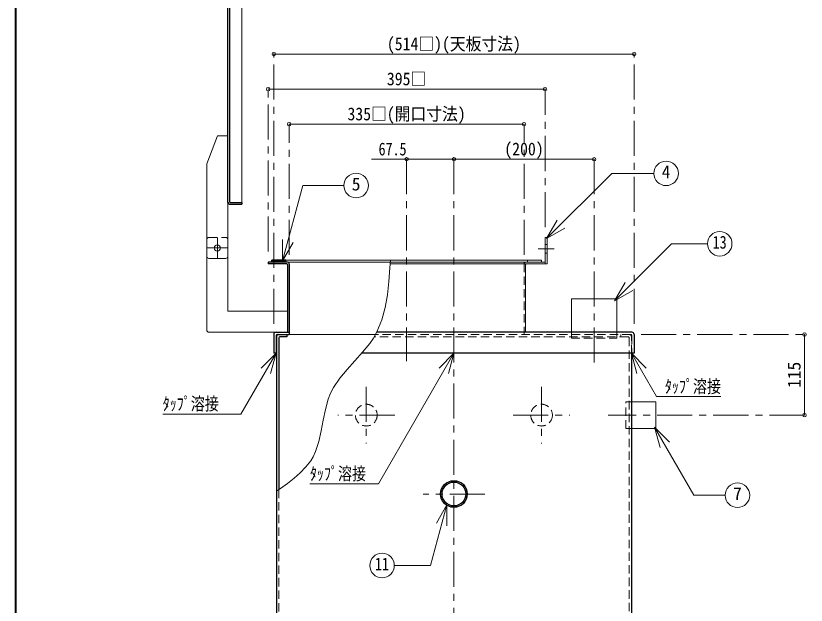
# Model space of a CAD drawing. Units: millimetres, scale not verified. Extents: x -2123 to 1927, y -1358 to 1452.
# Drawn here: x -2123 to -995, y -517 to 323 of the extents above; entities that cross this region are included whole.
import ezdxf
from ezdxf.enums import TextEntityAlignment as Align

# ---------------------------------------------------------------- set-up
doc = ezdxf.new("R2010")
doc.units = ezdxf.units.MM
doc.header["$LTSCALE"] = 10
doc.header["$PDMODE"] = 32
doc.header["$PDSIZE"] = 5
doc.linetypes.add('CHAIN1', pattern=[8, 5, -1, 1, -1])
doc.linetypes.add('DASHED1', pattern=[1.8, 1.2, -0.6])
doc.layers.add('0-0', color=7, linetype='Continuous', lineweight=18)
doc.styles.add('ＭＳ ゴシック', font='')
doc.styles.get('ＭＳ ゴシック').set_extended_font_data('MS Gothic')

msp = doc.modelspace()

# ---------------------------------------------------------------- linework, layer by layer
at = {"layer": '0-0', "color": 1, "lineweight": 40}
msp.add_line((-2122.8, -1358.09), (-2122.8, 1451.91), dxfattribs=at)
at = {"layer": '0-0', "color": 4, "lineweight": 9}
for p, q in [((-1800.3, 467.41), (-1800.3, 57.01)), ((-1754.8, 268.71), (-1240.8, 268.71)), ((-1762.8, 218.71), (-1367.8, 218.71)), ((-1397.8, 168.71), (-1732.8, 168.71)), ((-1615.3, 118.71), (-1497.8, 118.71)), ((-1297.8, 118.71), (-1497.8, 118.71)), ((-1364.8, 6.91), (-1367.8, 6.91)), ((-1367.8, 6.91), (-1367.8, -28.09)), ((-1364.8, 6.91), (-1364.8, -30.39)), ((-1850.3, -125.09), (-1850.3, -19.79)), ((-1820.3, -98.09), (-1820.3, -19.79)), ((-1757.8, -26.8), (-1756.08, -25.09)), ((-1757.8, -25.39), (-1757.5, -25.09)), ((-1757.67, -28.09), (-1754.67, -25.09)), ((-1756.26, -28.09), (-1753.26, -25.09)), ((-1754.84, -28.09), (-1751.84, -25.09)), ((-1753.43, -28.09), (-1750.43, -25.09)), ((-1752.01, -28.09), (-1749.01, -25.09)), ((-1750.6, -28.09), (-1747.6, -25.09)), ((-1749.18, -28.09), (-1746.18, -25.09)), ((-1747.77, -28.09), (-1744.77, -25.09)), ((-1746.36, -28.09), (-1743.36, -25.09)), ((-1744.94, -28.09), (-1741.94, -25.09)), ((-1743.53, -28.09), (-1740.53, -25.09)), ((-1742.11, -28.09), (-1739.11, -25.09)), ((-1740.7, -28.09), (-1737.8, -25.19)), ((-1739.29, -28.09), (-1737.8, -26.6)), ((-1737.87, -28.09), (-1737.8, -28.02)), ((-1737.8, -25.09), (-1588.51, -25.09)), ((-1735.1, -28.09), (-1588.68, -28.09)), ((-1395.5, -31.54), (-1395.5, -128.09)), ((-1367.8, -30.39), (-1364.8, -30.39)), ((-1265.3, -80.29), (-1330.3, -80.29)), ((-1330.3, -128.09), (-1330.3, -80.29)), ((-1265.3, -128.09), (-1265.3, -80.29)), ((-1735.1, -98.09), (-1820.3, -98.09)), ((-1847.3, -128.09), (-1751.6, -128.09)), ((-1732.8, -131.29), (-1609.89, -131.29)), ((-997.8, -131.29), (-997.8, -246.29))]:
    msp.add_line(p, q, dxfattribs=at)
at = {"layer": '0-0', "color": 5, "lineweight": 25}
for p, q in [((-1820.3, 57.01), (-1820.3, 456.46)), ((-1818, 456.46), (-1818, 58.16)), ((-1818, 54.71), (-1800.3, 54.71)), ((-1762.8, -28.09), (-1762.8, -30.39)), ((-1735.1, -28.09), (-1762.8, -28.09)), ((-1736.25, -30.39), (-1762.8, -30.39)), ((-1757.8, -28.09), (-1757.8, -25.09)), ((-1737.8, -25.09), (-1757.8, -25.09)), ((-1737.8, -28.09), (-1737.8, -25.09)), ((-1735.1, -31.54), (-1735.1, -128.09)), ((-1732.8, -30.39), (-1732.8, -131.29)), ((-1754.8, -131.29), (-1754.8, -158.09)), ((-1751.6, -128.09), (-1732.8, -128.09)), ((-1751.6, -132.89), (-1751.6, -158.09)), ((-1751, -134.49), (-1751, -881.29)), ((-1750, -131.29), (-1732.8, -131.29)), ((-1736, -134.49), (-1746.2, -134.49)), ((-1736, -131.29), (-1736, -134.49)), ((-1244, -128.09), (-1608.11, -128.09)), ((-1240.8, -131.29), (-1240.8, -158.09)), ((-1747.8, -136.09), (-1747.8, -352.55)), ((-1751.6, -158.09), (-1754.8, -158.09)), ((-1240.8, -158.09), (-1629.36, -158.09)), ((-1244.6, -158.09), (-1244.6, -881.29))]:
    msp.add_line(p, q, dxfattribs=at)
at = {"layer": '0-0', "color": 4, "linetype": 'CHAIN1', "lineweight": 9}
for p, q in [((-1754.8, -116.29), (-1754.8, 268.71)), ((-1240.8, -116.29), (-1240.8, 268.71)), ((-1762.8, -13.09), (-1762.8, 218.71)), ((-1367.8, 21.91), (-1367.8, 218.71)), ((-1732.8, -17.69), (-1732.8, 168.71)), ((-1397.8, -17.69), (-1397.8, 168.71)), ((-1565.3, 118.71), (-1565.3, -169.49)), ((-1497.8, 118.71), (-1497.8, -970.29)), ((-1297.8, -171.29), (-1297.8, 118.71)), ((-1835.3, -22.29), (-1835.3, 6.71)), ((-1820.8, -7.79), (-1849.8, -7.79)), ((-1377.8, -9.09), (-1354.8, -9.09)), ((-1230.6, -131.29), (-997.8, -131.29)), ((-1622.8, -205.79), (-1622.8, -286.79)), ((-1372.8, -205.79), (-1372.8, -286.79)), ((-1582.3, -246.29), (-1663.3, -246.29)), ((-1413.3, -246.29), (-1332.3, -246.29)), ((-997.8, -246.29), (-1277.8, -246.29)), ((-1453.8, -358.79), (-1541.8, -358.79))]:
    msp.add_line(p, q, dxfattribs=at)
at = {"layer": '0-0'}
for p, q in [((-1850.3, 112.21), (-1835.3, 152.21)), ((-1835.3, 152.21), (-1820.3, 152.21)), ((-1850.3, 112.21), (-1850.3, -19.79)), ((-1742.3, -25.99), (-1713.57, 81.23)), ((-1713.57, 81.23), (-1654.79, 81.23)), ((-1820.3, 57.01), (-1820.3, -19.79)), ((-1365.63, 5.6), (-1350.63, 31.58)), ((-1365.63, 5.6), (-1339.64, 20.6)), ((-1742.3, -25.99), (-1742.3, 4.01)), ((-1742.3, -25.99), (-1727.3, -0.01)), ((-1268.73, -83.3), (-1187.25, -1.82)), ((-1136.16, -1.82), (-1187.25, -1.82)), ((-1847.3, -22.79), (-1823.3, -22.79)), ((-1367.8, -30.39), (-1588.82, -30.39)), ((-1367.8, -28.09), (-1588.68, -28.09)), ((-1372.8, -25.09), (-1588.51, -25.09)), ((-1372.8, -25.09), (-1372.8, -28.09)), ((-1367.8, -28.09), (-1367.8, -30.39)), ((-1268.73, -83.3), (-1253.73, -57.32)), ((-1268.73, -83.3), (-1242.75, -68.3)), ((-1751.6, -158.09), (-1772.81, -179.3)), ((-1751.6, -158.09), (-1759.37, -187.06)), ((-1497.8, -158.09), (-1519.01, -179.3)), ((-1497.8, -158.09), (-1505.57, -187.06)), ((-1244.6, -158.09), (-1236.84, -187.06)), ((-1244.6, -158.09), (-1223.39, -179.3)), ((-1209.8, -227.29), (-1244.6, -227.29)), ((-1209.8, -265.29), (-1209.8, -227.29)), ((-1209.8, -265.29), (-1244.6, -265.29)), ((-1211.58, -263.43), (-1203.81, -292.41)), ((-1211.58, -263.43), (-1190.37, -284.64)), ((-1211.58, -263.43), (-1155.51, -360.54)), ((-1110.81, -360.54), (-1155.51, -360.54)), ((-1507.91, -374.25), (-1522.91, -400.23)), ((-1507.91, -374.25), (-1507.91, -404.25))]:
    msp.add_line(p, q, dxfattribs=at)
at = {"layer": '0-0', "color": 4, "linetype": 'DASHED1', "lineweight": 9}
for p, q in [((-1847.3, 7.21), (-1823.3, 7.21)), ((-1367.8, -3.09), (-1364.8, -3.09)), ((-1367.8, -15.09), (-1364.8, -15.09)), ((-1397.8, -30.39), (-1397.8, -131.29)), ((-1392.8, -25.09), (-1392.8, -28.09)), ((-1330.3, -128.09), (-1330.3, -136.29)), ((-1265.3, -128.09), (-1265.3, -136.29)), ((-1330.3, -136.29), (-1265.3, -136.29)), ((-1252.8, -265.29), (-1252.8, -227.29)), ((-1244.6, -227.29), (-1252.8, -227.29)), ((-1244.6, -265.29), (-1252.8, -265.29))]:
    msp.add_line(p, q, dxfattribs=at)
at = {"layer": '0-0', "linetype": 'DASHED1'}
for p, q in [((-1249.4, -134.49), (-1611.68, -134.49)), ((-1245.6, -131.29), (-1609.89, -131.29)), ((-1259.6, -134.49), (-1259.6, -131.29)), ((-1244.6, -158.09), (-1244.6, -134.49)), ((-1244, -132.89), (-1244, -158.09)), ((-1247.8, -136.09), (-1247.8, -881.29)), ((-1747.8, -352.55), (-1747.8, -881.29))]:
    msp.add_line(p, q, dxfattribs=at)
at = {"layer": '0-0'}
for points in [[(-1365.63, 5.6), (-1272.64, 98.58), (-1212.63, 98.58)], [(-1588.51, -25.09), (-1589.17, -36.34), (-1590.58, -55.62), (-1592.68, -74.57), (-1595.93, -92.96), (-1600.77, -110.59), (-1607.64, -127.24), (-1612.72, -136.36), (-1617.9, -144.01), (-1628.03, -156.61), (-1639.03, -168.81), (-1650.14, -181.01), (-1660.57, -193.59), (-1669.56, -206.94), (-1673.81, -215.19), (-1677.05, -223.36), (-1681.21, -238.17), (-1684.29, -253.5), (-1687.09, -268.91), (-1690.43, -283.94), (-1695.12, -298.15), (-1698.77, -305.83), (-1702.12, -311.36), (-1708.96, -320.26), (-1716.93, -328.5), (-1725.79, -336.23), (-1735.29, -343.58), (-1745.18, -350.71), (-1751, -354.8)], [(-1751.6, -158.09), (-1801.62, -244.73), (-1913.22, -244.73)], [(-1497.8, -158.09), (-1605.37, -344.4), (-1703.23, -344.4)], [(-1244.6, -158.09), (-1208.89, -219.94), (-1116.86, -219.94)], [(-1507.91, -374.25), (-1531.09, -460.78), (-1582.86, -460.78)]]:
    msp.add_lwpolyline(points, dxfattribs=at)
at = {"layer": '0-0', "color": 5, "lineweight": 25}
msp.add_lwpolyline([(-1816.85, 57.01), (-1800.3, 57.01), (-1800.3, 54.71)], dxfattribs=at)
at = {"layer": '0-0'}
for centre, radius in [((-1195.13, 98.58), 17.5), ((-1637.29, 81.23), 17.5), ((-1118.66, -1.82), 17.5), ((-1835.3, -7.79), 4.5), ((-1093.31, -360.54), 17.5), ((-1600.36, -460.78), 17.5)]:
    msp.add_circle(centre, radius, dxfattribs=at)
at = {"layer": '0-0', "color": 4, "linetype": 'DASHED1', "lineweight": 9}
for centre in [(-1622.8, -246.29), (-1372.8, -246.29)]:
    msp.add_circle(centre, 15.5, dxfattribs=at)
at = {"layer": '0-0', "color": 5, "lineweight": 25}
for radius in [19, 17]:
    msp.add_circle((-1497.8, -358.79), radius, dxfattribs=at)
for centre, radius, start, end in [((-1818, 57.01), 2.3, 180, 270), ((-1816.85, 58.16), 1.15, 180, 270), ((-1736.25, -31.54), 1.15, 0, 90), ((-1735.1, -30.39), 2.3, 0, 90), ((-1751.6, -131.29), 3.2, 90, 180), ((-1750, -132.89), 1.6, 90, 180), ((-1747.8, -134.49), 3.2, 90, 180), ((-1746.2, -136.09), 1.6, 90, 180), ((-1244, -131.29), 3.2, 0, 90)]:
    msp.add_arc(centre, radius, start, end, dxfattribs=at)
at = {"layer": '0-0', "color": 4, "linetype": 'DASHED1', "lineweight": 9}
for centre, radius, start, end in [((-1847.3, 4.21), 3, 90, 180), ((-1823.3, 4.21), 3, 0, 90), ((-1395.5, -30.39), 2.3, 90, 180)]:
    msp.add_arc(centre, radius, start, end, dxfattribs=at)
at = {"layer": '0-0'}
for centre, start, end in [((-1847.3, -19.79), 180, 270), ((-1823.3, -19.79), 270, 0)]:
    msp.add_arc(centre, 3, start, end, dxfattribs=at)
at = {"layer": '0-0', "color": 4, "lineweight": 9}
for centre, radius, start, end in [((-1394.35, -31.54), 1.15, 90, 180), ((-1847.3, -125.09), 3, 180, 270)]:
    msp.add_arc(centre, radius, start, end, dxfattribs=at)
at = {"layer": '0-0', "linetype": 'DASHED1'}
for centre, radius in [((-1249.4, -136.09), 1.6), ((-1247.8, -134.49), 3.2), ((-1245.6, -132.89), 1.6)]:
    msp.add_arc(centre, radius, 0, 90, dxfattribs=at)
at = {"layer": '0-0', "color": 1}
for p in [(-1754.8, 268.71), (-1240.8, 268.71), (-1762.8, 218.71), (-1367.8, 218.71), (-1732.8, 168.71), (-1397.8, 168.71), (-1565.3, 118.71), (-1497.8, 118.71), (-1297.8, 118.71), (-997.8, -131.29), (-997.8, -246.29)]:
    msp.add_point(p, dxfattribs=at)

# ---------------------------------------------------------------- texts
at = {"layer": '0-0', "style": 'ＭＳ ゴシック'}
for s, width, p in [('(514□)(天板寸法)', 0.9, (-1593.43, 268.71)), ('395□', 0.9, (-1593.43, 218.71)), ('335□(開口寸法)', 0.9, (-1649.68, 168.71)), ('67.5', 0.8, (-1605.3, 118.71)), ('(200)', 0.9, (-1425.93, 118.71)), ('13', 0.8, (-1128.66, -14.32)), ('ﾀｯﾌﾟ溶接', 0.8, (-1196.86, -219.94)), ('ﾀｯﾌﾟ溶接', 0.8, (-1913.22, -244.73)), ('ﾀｯﾌﾟ溶接', 0.8, (-1703.23, -344.4)), ('11', 0.8, (-1610.36, -473.28))]:
    msp.add_text(s, height=18.33, dxfattribs=dict(at, width=width)).set_placement(p, align=Align.BOTTOM_LEFT)
for s, p in [('4', (-1201.38, 86.08)), ('5', (-1643.54, 68.73)), ('7', (-1099.56, -373.04))]:
    msp.add_text(s, height=18.33, dxfattribs=at).set_placement(p, align=Align.BOTTOM_LEFT)
msp.add_text('115', height=18.33, rotation=90, dxfattribs=at).set_placement((-997.8, -207.54), align=Align.BOTTOM_LEFT)

doc.saveas('drawing.dxf')
